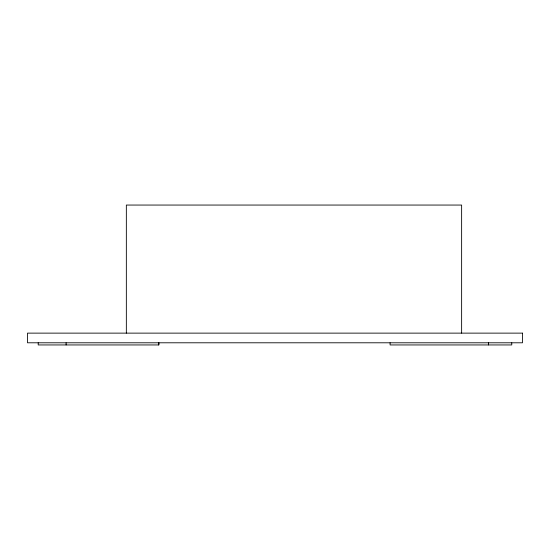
<?xml version="1.0" encoding="UTF-8"?>
<svg xmlns="http://www.w3.org/2000/svg" width="550" height="550" viewBox="0 0 550 550"><rect width="100%" height="100%" fill="white"/><g stroke="black" fill="none" stroke-linecap="round" stroke-linejoin="round"><path stroke-width="0.82" d="M511.768 342.794L511.768 344.946L390.087 344.946L390.087 342.794M488.489 342.794L488.489 344.946M461.629 333.128L461.629 205.054L126.342 205.054L126.342 333.128M158.868 342.794L158.868 344.946L38.204 344.946L38.204 342.794M158.73 342.794L158.73 344.946M66.103 342.794L66.103 344.946M522.5 333.128L27.5 333.128L27.5 342.794L522.5 342.794L522.5 333.128"/></g></svg>
